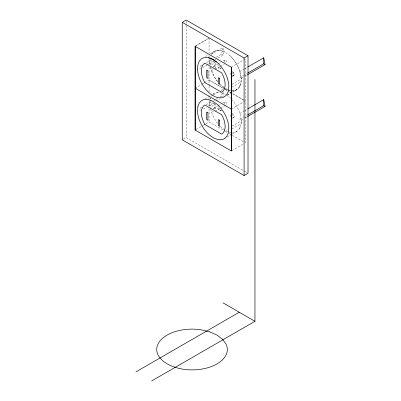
<?xml version="1.0" encoding="UTF-8"?>
<svg xmlns="http://www.w3.org/2000/svg" width="401" height="401" viewBox="0 0 401 401"><rect width="100%" height="100%" fill="white"/><g stroke="black" fill="none" stroke-linecap="round" stroke-linejoin="round"><path stroke-width="0.3" stroke-dasharray="2 1.5" d="M210.249 57.789L209.888 62.285L210.259 64.932M210.209 100.175L209.888 104.13L210.36 107.503M240.084 85.238L239.783 86.551L239.783 86.004M240.084 127.082L239.783 128.395L239.783 127.849M216.294 57.193L221.532 54.17L223.146 47.544L211.653 54.165A22.15 12.787 60 0 1 220.846 50.586L224.871 52.1L228.946 54.867A22.15 12.787 60 0 1 238.755 68.481L240.48 73.759L241.186 78.817M219.437 97.222L221.532 96.014L222.269 93.002M210.841 98.095L210.45 99.122L211.252 97.047M195.036 46.24L208.515 38.461L195.036 46.28M205.402 56.626L208.089 55.037M210.239 53.829L214.004 51.619M201.723 65.383L200.104 66.315L200.034 69.132M206.58 62.576L209.813 60.711L209.748 63.523L208.665 64.15M210.009 60.822L213.152 59.007M211.623 61.754L213.718 60.546M214.244 60.24L215.813 59.333M217.908 58.125L223.146 55.102L223.146 47.544M202.736 67.574L208.129 64.461M210.094 63.724L213.918 61.518L215.447 62.401L215.447 68.28L213.918 61.518M211.623 64.611L215.447 62.401M213.568 66.516L217.808 64.07M218.334 63.759L220.986 62.23M223.106 61.007L224.695 60.09M211.623 70.491L214.014 69.112M215.252 69.438L220.024 66.681M220.555 66.376L224.264 64.235M195.036 88.16L201.508 84.39M202.044 84.115L204.199 82.832M204.741 82.561L209.051 80.035L224.75 89.097M231.307 67.218L243.166 60.335M243.708 60.06L245.322 59.092L245.322 142.856L243.708 143.789M239.783 71.624L244.039 69.167M244.57 68.862L247.232 67.323M232.886 76.14L233.713 75.664M239.783 77.629L242.976 75.789M243.507 75.478L247.232 73.328M204.866 98.781L209.703 95.984M212.926 94.125L214.004 93.503M241.131 78.406L244.324 76.566M244.856 76.255L246.981 75.027M213.197 95.137L211.653 96.009A22.15 12.787 60 0 1 212.72 94.606M213.718 94.831L218.956 91.809M221.051 90.601L223.146 89.388M231.953 84.32L241.763 78.771M231.883 87.137L241.592 81.528L241.663 78.716M201.723 107.227L200.104 108.16L200.034 110.977M206.039 104.736L209.813 102.556L209.748 105.373L208.665 105.994M210.009 102.666L211.578 101.759M213.673 100.551L215.247 99.643M215.768 99.338L218.916 97.523M211.623 103.598L213.197 102.691M216.339 100.877L220.004 98.761M227.397 94.992L231.698 92.511M237.076 89.408L232.234 92.2L237.076 89.443M227.397 95.032L231.698 92.546M203.272 109.107L206.51 107.237M210.094 105.568L213.918 103.363L214.941 103.954M211.623 106.455L215.447 104.245L215.447 110.13M213.568 108.36L217.808 105.914M218.334 105.608L220.455 104.385M222.575 103.157L224.695 101.934M211.623 112.335L213.538 111.232M215.252 111.283L220.024 108.526M220.555 108.22L226.385 104.856M220.52 110.846L221.347 110.37A2.331 1.348 60 0 1 219.547 109.744A2.331 1.348 60 0 1 218.53 107.398M196.119 129.383L202.585 125.648M203.122 125.338L205.282 124.094M205.818 123.784L209.051 121.914L224.75 130.977M231.307 109.062L243.166 102.22M243.708 101.944L245.322 100.972M183.242 139.267L186.189 137.568L244.214 171.072M239.783 113.468L244.039 111.012M244.57 110.706L247.232 109.172M232.886 117.984L233.713 117.508M239.783 119.473L242.976 117.633M243.507 117.328L247.232 115.177M241.131 120.25L244.324 118.41M244.856 118.105L246.981 116.871M231.953 126.165L241.763 120.616M231.883 128.982L241.592 123.378L241.663 120.561M226.861 137.187L231.698 134.395M232.234 134.084L237.076 131.287M231.848 150.636L243.166 144.099M227.106 89.343L222.134 86.235A22.15 12.787 60 0 1 220.38 84.651M228.149 89.734L230.234 90.516A22.15 12.787 60 0 0 239.422 86.937L240.826 83.313L241.186 78.781A22.15 12.787 60 0 0 228.946 54.827M221.422 92.646L225.537 94.395M221.532 54.17L223.146 55.102M225.292 89.408L228.54 91.283M209.051 80.07L224.75 89.132M225.292 89.448L228.54 91.323M221.532 96.014L222.61 96.636M225.292 131.292L228.54 133.167M229.081 133.478L231.788 135.042M232.329 135.353L244.239 142.23M244.76 171.387L246.926 172.636M226.776 95.237L228.946 96.711A22.15 12.787 60 0 1 230.695 98.295M210.595 67.343L212.319 72.621A22.15 12.787 60 0 0 218.289 82.4M210.595 109.187L212.319 114.465A22.15 12.787 60 0 0 218.289 124.245M213.918 103.363L215.322 109.563M223.146 92.295L223.146 96.365M209.051 38.15L209.051 53.193M209.051 55.654L209.051 56.942M209.051 59.403L209.051 64.441M209.051 66.907L209.051 85.659M209.051 86.285L209.051 91.909M209.051 97.538L209.051 100.034M209.051 100.661L209.051 108.165M209.051 108.786L209.051 121.914M186.189 21.298L186.189 25.052M186.189 25.674L186.189 137.568M220.38 126.495A22.15 12.787 60 0 0 222.134 128.079L226.204 130.851L230.234 132.36A22.15 12.787 60 0 0 239.422 128.781C242.44 122.977 240.986 116.135 238.755 110.325A22.15 12.787 60 0 0 231.126 98.726M213.126 94.2A22.15 12.787 60 0 1 220.846 92.43M221.006 109.779A2.331 1.348 60 0 1 218.725 110.22A2.331 1.348 60 0 1 218.189 106.806M232.149 114.375A2.331 1.348 60 0 1 233.372 116.917A2.331 1.348 60 0 1 232.149 118.049M230.555 116.641A2.331 1.348 60 0 1 230.555 113.944M232.119 113.403A2.331 1.348 60 0 1 234.194 116.44A2.331 1.348 60 0 1 232.119 117.082M224.921 104.275A1.749 1.008 60 0 1 224.595 101.929A1.749 1.008 60 0 1 226.49 103.032A1.749 1.008 60 0 1 226.149 104.992M213.257 108.801A1.684 0.972 60 0 1 214.415 108.445A1.684 0.972 60 0 1 215.563 110.14M220.951 67.373A2.331 1.348 60 0 1 219.141 68.706A2.331 1.348 60 0 1 217.928 65.168M221.006 68.591A2.331 1.348 60 0 1 218.53 65.518M232.149 72.491A2.331 1.348 60 0 1 233.372 75.037A2.331 1.348 60 0 1 232.149 76.17M230.555 74.756A2.331 1.348 60 0 1 230.555 72.065M232.119 75.238A2.331 1.348 60 0 0 234.194 74.596A2.331 1.348 60 0 0 232.119 71.558A2.331 1.348 60 0 1 234.194 74.561A2.331 1.348 60 0 1 232.119 75.203M224.665 62.055A1.749 1.008 60 0 1 224.745 60A1.749 1.008 60 0 1 226.555 61.323A1.749 1.008 60 0 1 226.149 63.142M225.217 62.746A1.749 1.008 60 0 1 224.921 62.431M213.217 67.288A1.684 0.972 60 0 1 214.259 66.521A1.684 0.972 60 0 1 215.563 68.29M240.826 83.273A22.15 12.787 60 0 1 229.106 90.185M228.53 89.994A22.15 12.787 60 0 1 224.67 88.07M224.159 87.729A22.15 12.787 60 0 1 220.38 84.616M217.578 81.493A22.15 12.787 60 0 1 210.595 67.308M210.154 65.012A22.15 12.787 60 0 1 209.888 62.25M211.653 54.13A22.15 12.787 60 0 1 224.871 52.06M231.788 93.162L229.081 91.598L231.788 93.197M244.239 100.35L232.329 93.473L244.239 100.385"/><path stroke-width="0.6" d="M197.528 69.423L197.888 64.892A22.15 12.787 60 0 1 214.555 60.436A22.15 12.787 60 0 1 228.821 85.919L228.46 90.451M182.26 22.316L186.189 20.05L248.013 55.744L248.013 173.262L244.089 175.528L182.26 139.834L182.26 22.316L244.089 58.01L248.013 55.744M247.763 67.017L263.723 57.804L265.071 64.586L247.512 74.721M247.763 73.022L263.723 63.809L265.071 64.586M247.763 108.861L263.723 99.648L265.071 106.43L247.512 116.566M247.763 114.866L263.723 105.653L265.071 106.43M135.929 371.882L239.252 312.234M151.633 380.95L254.956 321.301L254.956 79.528M208.48 57.724L212.51 59.238L216.58 62.005M204.781 82.521L221.648 92.26A16.822 9.714 60 0 0 221.648 72.832L204.826 63.122A16.822 9.714 60 0 0 204.826 82.546M195.036 88.125L231.307 109.102M204.781 124.4L221.648 134.14A16.822 9.714 60 0 0 221.648 114.716L204.826 105.002A16.822 9.714 60 0 0 204.826 124.43M222.956 302.825L254.956 321.301M263.723 57.804L263.723 63.809M263.723 99.648L263.723 105.653M244.089 58.01L244.089 175.528M231.307 67.183L231.307 150.946M195.407 46.456L195.407 130.22M228.46 90.415A22.15 12.787 60 0 1 211.793 94.872A22.15 12.787 60 0 1 197.528 69.388M197.888 106.776L197.528 111.267A22.15 12.787 60 0 0 211.793 136.751A22.15 12.787 60 0 0 228.46 132.295L228.821 127.799A22.15 12.787 60 0 0 216.58 103.849L212.51 101.082L208.48 99.573A22.15 12.787 60 0 0 197.888 106.776M209.678 331.858L201.167 329.822A35.308 20.386 0 0 0 157.924 354.785C162.921 363.762 173.337 367.426 182.891 369.201A35.308 20.386 0 0 0 226.129 344.233L222.6 339.316L216.991 335.096L209.678 331.858M231.422 67.323L195.036 46.24L195.036 130.004L231.422 151.012L231.422 67.323M207.939 70.872L206.705 70.155L206.705 77.679L207.939 78.39L207.939 70.872M219.643 78.39L218.41 77.679L218.41 83.674L219.643 84.385L219.643 78.39M207.939 112.751L206.705 112.039L206.705 119.558L207.939 120.275L207.939 112.751M219.643 120.275L218.41 119.558L218.41 125.553L219.643 126.27L219.643 120.275"/></g></svg>
